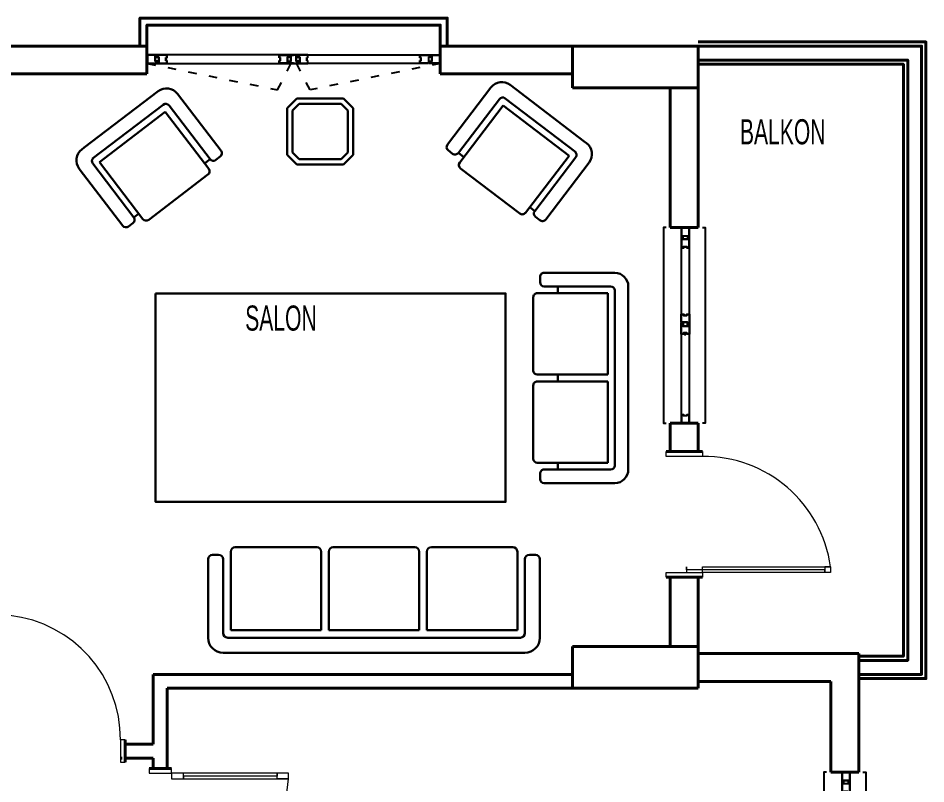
# Model space of a CAD drawing. Header units: millimetres. Extents: x 47 to 2260, y 29 to 1824.
# Drawn here: x 1610 to 2260, y 1275 to 1824 of the extents above; entities that cross this region are included whole.
import ezdxf

# ---------------------------------------------------------------- set-up
doc = ezdxf.new("R2010")
doc.units = ezdxf.units.MM
doc.linetypes.add('ACAD_ISO03W100', pattern=[30, 12, -18])
for name, color, linetype, lineweight in [('duvar_40', 45, 'Continuous', 40), ('PENC_25', 74, 'Continuous', 25), ('TEF', 145, 'Continuous', 30), ('yazı', 253, 'Continuous', 20)]:
    doc.layers.add(name, color=color, linetype=linetype, lineweight=lineweight)
doc.styles.add('ARIAL', font='Arial')

# ---------------------------------------------------------------- blocks, each defined once
blk = doc.blocks.new('1')
at = {"layer": 'duvar_40', "linetype": 'ByBlock'}
for p, q in [((1596.687995, 1290.644264), (1596.687995, 1306.644264)), ((1686.687995, 1290.644264), (1686.687995, 1306.644264)), ((1596.687991, 1303.644091), (1596.687991, 1293.644091)), ((1686.687991, 1293.688675), (1686.687991, 1303.688675)), ((1683.215417, 1293.644226), (1684.435092, 1293.644226)), ((1686.699513, 1293.689431), (1686.687995, 1293.689431)), ((1686.687995, 1293.689431), (1686.699513, 1293.689431))]:
    blk.add_line(p, q, dxfattribs=at)
at = {"layer": 'PENC_25', "lineweight": 20}
for p, q in [((1604.160574, 1395.770643), (1600.160574, 1395.770643)), ((1600.160574, 1306.644264), (1596.687995, 1306.644264)), ((1596.687995, 1306.644264), (1596.687995, 1290.644213)), ((1600.160574, 1290.644264), (1600.160574, 1306.644264)), ((1686.687995, 1306.644264), (1683.215417, 1306.644264)), ((1683.215417, 1306.644264), (1683.215417, 1290.644264)), ((1686.687995, 1290.644213), (1686.687995, 1306.644264)), ((1596.687995, 1290.644264), (1600.160574, 1290.644264)), ((1683.215417, 1290.644264), (1686.687995, 1290.644264))]:
    blk.add_line(p, q, dxfattribs=at)
at = {"layer": 'PENC_25', "lineweight": 20, "flags": 128}
blk.add_lwpolyline([(1600.160574, 1395.770643), (1600.160574, 1306.644264), (1604.160574, 1306.644264), (1604.160574, 1395.770643), (1604.160574, 1387.698207), (1600.160574, 1387.698207), (1602.160574, 1387.698207), (1602.160574, 1315.206167), (1604.160574, 1315.206167), (1600.160574, 1315.206167)], dxfattribs=at)
at = {"layer": 'PENC_25', "lineweight": 20}
blk.add_arc((1594.276482, 1307.379582), 88.941975, 359.526308, 83.61956, dxfattribs=at)
blk = doc.blocks.new('2')
at = {"layer": 'duvar_40', "linetype": 'ByBlock'}
for p, q in [((1703.729924, 1286.283678), (1719.729924, 1286.283678)), ((1716.729752, 1286.283682), (1706.729752, 1286.283682)), ((1703.729924, 1196.283678), (1719.729924, 1196.283678)), ((1706.774336, 1196.283682), (1716.774336, 1196.283682)), ((1706.775092, 1196.27216), (1706.775092, 1196.283678)), ((1706.775092, 1196.283678), (1706.775092, 1196.27216))]:
    blk.add_line(p, q, dxfattribs=at)
at = {"layer": 'PENC_25', "lineweight": 20}
for p, q in [((1719.729924, 1286.283678), (1703.729873, 1286.283678)), ((1703.729924, 1286.283678), (1703.729924, 1282.811099)), ((1703.729924, 1282.811099), (1719.729924, 1282.811099)), ((1719.729924, 1282.811099), (1719.729924, 1286.283678)), ((1803.45333, 1278.811099), (1803.45333, 1282.811099)), ((1703.729873, 1196.283678), (1719.729924, 1196.283678)), ((1719.729924, 1199.756256), (1703.729924, 1199.756256)), ((1703.729924, 1199.756256), (1703.729924, 1196.283678)), ((1719.729924, 1196.283678), (1719.729924, 1199.756256))]:
    blk.add_line(p, q, dxfattribs=at)
at = {"layer": 'PENC_25', "lineweight": 20, "flags": 128}
blk.add_lwpolyline([(1803.45333, 1282.811099), (1719.729924, 1282.811099), (1719.729924, 1278.811099), (1803.45333, 1278.811099), (1795.380894, 1278.811099), (1795.380894, 1282.811099), (1795.380894, 1280.811099), (1728.291827, 1280.811099), (1728.291827, 1278.811099), (1728.291827, 1282.811099)], dxfattribs=at)
at = {"layer": 'PENC_25', "lineweight": 20}
blk.add_arc((1719.747315, 1283.599095), 83.84284, 269.988116, 356.726241, dxfattribs=at)
blk = doc.blocks.new('3')
at = {"layer": 'duvar_40', "linetype": 'ByBlock', "flags": 128}
for points in [[(2076.826424, 1673.644226), (2096.826424, 1673.644226)], [(2076.826424, 1533.644226), (2096.826424, 1533.644226)]]:
    blk.add_lwpolyline(points, dxfattribs=at)
at = {"layer": 'PENC_25'}
for p, q in [((2084.61794, 1659.105227), (2084.61794, 1539.619449)), ((2090.617943, 1539.619449), (2090.617943, 1659.105227))]:
    blk.add_line(p, q, dxfattribs=at)
at = {"layer": 'PENC_25', "flags": 128}
for points in [[(2073.826424, 1673.644226), (2071.909458, 1673.644226), (2071.909458, 1533.644226), (2073.826424, 1533.644226)], [(2099.826424, 1673.644226), (2101.826424, 1673.644226), (2101.826424, 1533.644226), (2099.826424, 1533.644226)]]:
    blk.add_lwpolyline(points, dxfattribs=at)
for points in [[(2090.617943, 1673.644226), (2084.61794, 1673.644226)], [(2084.61794, 1673.644226), (2084.61794, 1665.619443), (2086.117941, 1665.619443), (2086.117941, 1667.619444), (2090.617943, 1667.619444), (2090.617943, 1673.644226), (2087.617941, 1673.644226)], [(2084.81794, 1673.219446), (2084.81794, 1665.819443), (2085.917941, 1665.819443), (2085.917941, 1667.819444), (2090.417943, 1667.819444), (2090.417943, 1673.219446), (2088.817941, 1673.219446), (2086.417941, 1673.219446)], [(2090.617943, 1659.105227), (2090.617943, 1667.319444), (2089.117941, 1667.319444), (2089.117941, 1665.319443), (2084.61794, 1665.319443), (2084.61794, 1659.105227), (2086.617941, 1659.105227), (2086.617941, 1659.805227), (2088.617941, 1659.805227), (2088.617941, 1659.105227)], [(2090.417943, 1659.305227), (2090.417943, 1667.119444), (2089.317941, 1667.119444), (2089.317941, 1665.119443), (2084.81794, 1665.119443), (2084.81794, 1659.305227), (2086.417941, 1659.305227), (2086.417941, 1660.005227), (2088.817941, 1660.005227), (2088.817941, 1659.305227)], [(2090.617943, 1611.581584), (2090.617943, 1603.581581), (2089.117941, 1603.581581), (2089.117941, 1605.581582), (2084.61794, 1605.581582), (2084.61794, 1611.581584), (2086.617941, 1611.581584), (2086.617941, 1610.881584), (2088.617941, 1610.881584), (2088.617941, 1611.581584)], [(2084.61794, 1597.281578), (2084.61794, 1605.281582), (2086.117941, 1605.281582), (2086.117941, 1603.281581), (2090.617943, 1603.281581), (2090.617943, 1597.281578), (2088.617941, 1597.281578), (2088.617941, 1597.981578), (2086.617941, 1597.981578), (2086.617941, 1597.281578)], [(2090.417943, 1611.381584), (2090.417943, 1603.781581), (2089.317941, 1603.781581), (2089.317941, 1605.781582), (2084.81794, 1605.781582), (2084.81794, 1611.381584), (2086.417941, 1611.381584), (2086.417941, 1610.681584), (2088.817941, 1610.681584), (2088.817941, 1611.381584)], [(2084.81794, 1597.481578), (2084.81794, 1605.081582), (2085.917941, 1605.081582), (2085.917941, 1603.081581), (2090.417943, 1603.081581), (2090.417943, 1597.481578), (2088.817941, 1597.481578), (2088.817941, 1598.181578), (2086.417941, 1598.181578), (2086.417941, 1597.481578)], [(2088.117941, 1597.081578), (2088.117941, 1597.981578), (2087.117941, 1597.981578), (2087.117941, 1597.081578)], [(2084.61794, 1539.619449), (2084.61794, 1533.644226), (2090.617943, 1533.644226), (2090.617943, 1539.619449), (2088.617941, 1539.619449), (2088.617941, 1538.919449), (2086.617941, 1538.919449), (2086.617941, 1539.619449)], [(2090.617943, 1533.644226), (2084.61794, 1533.644226), (2084.61794, 1533.644226)], [(2084.81794, 1539.419449), (2084.81794, 1533.819446), (2090.417943, 1533.819446), (2090.417943, 1539.419449), (2088.817941, 1539.419449), (2088.817941, 1538.719449), (2086.417941, 1538.719449), (2086.417941, 1539.419449)]]:
    blk.add_lwpolyline(points, close=True, dxfattribs=at)
blk = doc.blocks.new('4')
at = {"layer": 'duvar_40', "linetype": 'ByBlock'}
for p, q in [((2073.870915, 1513.147726), (2099.871008, 1513.147726)), ((2076.870836, 1513.147722), (2096.870836, 1513.147722)), ((2076.871592, 1513.159244), (2076.871592, 1513.147726)), ((2076.871592, 1513.147726), (2076.871592, 1513.159244)), ((2073.826331, 1423.147726), (2099.826424, 1423.147726)), ((2096.826252, 1423.147722), (2076.826252, 1423.147722))]:
    blk.add_line(p, q, dxfattribs=at)
at = {"layer": 'duvar_40', "linetype": 'ByBlock', "flags": 128}
blk.add_lwpolyline([(2076.826331, 1513.147726), (2096.826331, 1513.147726)], dxfattribs=at)
at = {"layer": 'PENC_25', "lineweight": 20}
for p, q in [((2073.870864, 1513.147726), (2099.871008, 1513.147726)), ((2073.870915, 1509.675148), (2073.870915, 1513.147726)), ((2099.871008, 1509.675148), (2073.870915, 1509.675148)), ((2099.871008, 1513.147726), (2099.871008, 1509.675148)), ((2191.592742, 1430.620305), (2191.592742, 1426.620305)), ((2099.826424, 1423.147726), (2073.82628, 1423.147726)), ((2073.826331, 1426.620305), (2099.826424, 1426.620305)), ((2073.826331, 1423.147726), (2073.826331, 1426.620305)), ((2099.826424, 1426.620305), (2099.826424, 1423.147726))]:
    blk.add_line(p, q, dxfattribs=at)
at = {"layer": 'PENC_25', "flags": 128}
blk.add_lwpolyline([(2090.61785, 1513.147726), (2084.617846, 1513.147726)], close=True, dxfattribs=at)
at = {"layer": 'PENC_25', "lineweight": 20, "flags": 128}
blk.add_lwpolyline([(2191.592742, 1426.620305), (2099.826424, 1426.620305), (2099.826424, 1430.620305), (2191.592742, 1430.620305), (2187.411641, 1430.620305), (2187.411641, 1426.620305), (2187.411641, 1428.620305), (2088.388327, 1428.620305), (2088.388327, 1430.620305), (2088.388327, 1426.620305)], dxfattribs=at)
at = {"layer": 'PENC_25', "lineweight": 20}
blk.add_arc((2100.938072, 1418.17665), 91.50472, 7.815825, 90.668158, dxfattribs=at)
blk = doc.blocks.new('26')
at = {"layer": 'duvar_40', "linetype": 'ByBlock'}
for p, q in [((1702.226424, 1783.644226), (1702.226424, 1803.644226)), ((1912.226424, 1783.644226), (1912.226424, 1803.644226))]:
    blk.add_line(p, q, dxfattribs=at)
at = {"layer": 'duvar_40', "linetype": 'ByBlock', "flags": 128}
for points in [[(1697.226424, 1803.644226), (1697.226424, 1823.644226), (1917.226424, 1823.644226), (1917.226424, 1803.644226)], [(1702.226424, 1803.644226), (1702.226424, 1818.644226), (1912.226424, 1818.644226), (1912.226424, 1803.644226)]]:
    blk.add_lwpolyline(points, dxfattribs=at)
at = {"layer": 'PENC_25'}
for p, q in [((1702.226413, 1797.273445), (1702.226413, 1797.273445)), ((1702.226413, 1797.273445), (1702.226413, 1791.273442)), ((1702.226413, 1791.273442), (1702.226413, 1797.273445)), ((1708.251195, 1797.273445), (1702.226413, 1797.273445)), ((1702.226413, 1797.273445), (1702.226413, 1794.273443)), ((1702.226413, 1794.273443), (1702.226413, 1794.273443)), ((1702.226413, 1794.273443), (1702.226413, 1794.273443)), ((1702.226413, 1794.273443), (1702.226413, 1794.273443)), ((1702.226413, 1794.273443), (1702.226413, 1791.273442)), ((1708.051195, 1797.073445), (1702.651193, 1797.073445)), ((1702.651193, 1797.073445), (1702.651193, 1795.473443)), ((1702.651193, 1795.473443), (1702.651193, 1795.473443)), ((1702.651193, 1795.473443), (1702.651193, 1793.073443)), ((1708.051195, 1792.573443), (1708.051195, 1797.073445)), ((1708.251195, 1792.773443), (1708.251195, 1797.273445)), ((1716.765412, 1797.273445), (1708.551195, 1797.273445)), ((1708.551195, 1797.273445), (1708.551195, 1795.773443)), ((1708.551195, 1795.773443), (1710.551196, 1795.773443)), ((1716.565412, 1797.073445), (1708.751195, 1797.073445)), ((1708.751195, 1797.073445), (1708.751195, 1795.973443)), ((1708.751195, 1795.973443), (1710.751196, 1795.973443)), ((1710.551196, 1795.773443), (1710.551196, 1791.273442)), ((1710.751196, 1795.973443), (1710.751196, 1791.473442)), ((1715.865412, 1793.073443), (1715.865412, 1795.473443)), ((1715.865412, 1795.473443), (1716.565412, 1795.473443)), ((1716.065412, 1793.273443), (1716.065412, 1795.273443)), ((1716.065412, 1795.273443), (1716.765412, 1795.273443)), ((1716.565412, 1795.473443), (1716.565412, 1797.073445)), ((1716.765412, 1795.273443), (1716.765412, 1797.273445)), ((1807.226413, 1797.273445), (1716.765412, 1797.273445)), ((1796.926409, 1797.273445), (1804.926412, 1797.273445)), ((1796.926409, 1795.273443), (1796.926409, 1797.273445)), ((1797.626409, 1795.273443), (1796.926409, 1795.273443)), ((1797.126409, 1797.073445), (1804.726412, 1797.073445)), ((1797.126409, 1795.473443), (1797.126409, 1797.073445)), ((1797.826409, 1795.473443), (1797.126409, 1795.473443)), ((1797.626409, 1793.273443), (1797.626409, 1795.273443)), ((1797.826409, 1793.073443), (1797.826409, 1795.473443)), ((1804.726412, 1795.973443), (1802.726411, 1795.973443)), ((1802.726411, 1795.973443), (1802.726411, 1791.473442)), ((1804.926412, 1795.773443), (1802.926411, 1795.773443)), ((1802.926411, 1795.773443), (1802.926411, 1791.273442)), ((1804.726412, 1797.073445), (1804.726412, 1795.973443)), ((1804.926412, 1797.273445), (1804.926412, 1795.773443)), ((1805.226412, 1792.773443), (1805.226412, 1797.273445)), ((1805.226412, 1797.273445), (1807.226413, 1797.273445)), ((1805.426412, 1792.573443), (1805.426412, 1797.073445)), ((1805.426412, 1797.073445), (1807.226413, 1797.073445)), ((1809.226413, 1797.273445), (1807.226413, 1797.273445)), ((1807.226413, 1797.273445), (1897.687414, 1797.273445)), ((1809.026413, 1797.073445), (1807.226413, 1797.073445)), ((1809.026413, 1792.573443), (1809.026413, 1797.073445)), ((1809.226413, 1792.773443), (1809.226413, 1797.273445)), ((1817.526417, 1797.273445), (1809.526413, 1797.273445)), ((1809.526413, 1797.273445), (1809.526413, 1795.773443)), ((1809.526413, 1795.773443), (1811.526415, 1795.773443)), ((1817.326417, 1797.073445), (1809.726413, 1797.073445)), ((1809.726413, 1797.073445), (1809.726413, 1795.973443)), ((1809.726413, 1795.973443), (1811.726415, 1795.973443)), ((1811.526415, 1795.773443), (1811.526415, 1791.273442)), ((1811.726415, 1795.973443), (1811.726415, 1791.473442)), ((1816.626417, 1793.073443), (1816.626417, 1795.473443)), ((1816.626417, 1795.473443), (1817.326417, 1795.473443)), ((1816.826417, 1793.273443), (1816.826417, 1795.273443)), ((1816.826417, 1795.273443), (1817.526417, 1795.273443)), ((1817.326417, 1795.473443), (1817.326417, 1797.073445)), ((1817.526417, 1795.273443), (1817.526417, 1797.273445)), ((1897.687414, 1797.273445), (1905.901631, 1797.273445)), ((1897.687414, 1795.273443), (1897.687414, 1797.273445)), ((1898.387414, 1795.273443), (1897.687414, 1795.273443)), ((1897.887414, 1797.073445), (1905.701631, 1797.073445)), ((1897.887414, 1795.473443), (1897.887414, 1797.073445)), ((1898.587414, 1795.473443), (1897.887414, 1795.473443)), ((1898.387414, 1793.273443), (1898.387414, 1795.273443)), ((1898.587414, 1793.073443), (1898.587414, 1795.473443)), ((1905.701631, 1795.973443), (1903.70163, 1795.973443)), ((1903.70163, 1795.973443), (1903.70163, 1791.473442)), ((1905.901631, 1795.773443), (1903.90163, 1795.773443)), ((1903.90163, 1795.773443), (1903.90163, 1791.273442)), ((1905.701631, 1797.073445), (1905.701631, 1795.973443)), ((1905.901631, 1797.273445), (1905.901631, 1795.773443)), ((1906.201631, 1792.773443), (1906.201631, 1797.273445)), ((1906.201631, 1797.273445), (1912.226413, 1797.273445)), ((1906.401631, 1792.573443), (1906.401631, 1797.073445)), ((1906.401631, 1797.073445), (1911.801633, 1797.073445)), ((1911.801633, 1797.073445), (1911.801633, 1795.473443)), ((1911.801633, 1795.473443), (1911.801633, 1795.473443)), ((1911.801633, 1795.473443), (1911.801633, 1793.073443)), ((1912.226413, 1797.273445), (1912.226413, 1797.273445)), ((1912.226413, 1797.273445), (1912.226413, 1791.273442)), ((1912.226413, 1791.273442), (1912.226413, 1797.273445)), ((1912.226413, 1797.273445), (1912.226413, 1794.273443)), ((1912.226413, 1794.273443), (1912.226413, 1794.273443)), ((1912.226413, 1794.273443), (1912.226413, 1794.273443)), ((1912.226413, 1794.273443), (1912.226413, 1794.273443)), ((1912.226413, 1794.273443), (1912.226413, 1791.273442)), ((1702.226413, 1791.273442), (1702.226413, 1791.273442)), ((1702.226413, 1791.273442), (1710.251196, 1791.273442)), ((1702.651193, 1793.073443), (1702.651193, 1793.073443)), ((1702.651193, 1793.073443), (1702.651193, 1791.473442)), ((1702.651193, 1791.473442), (1710.051196, 1791.473442)), ((1710.051196, 1792.573443), (1708.051195, 1792.573443)), ((1710.251196, 1792.773443), (1708.251195, 1792.773443)), ((1710.051196, 1791.473442), (1710.051196, 1792.573443)), ((1710.251196, 1791.273442), (1710.251196, 1792.773443)), ((1710.551196, 1791.273442), (1716.765412, 1791.273442)), ((1710.751196, 1791.473442), (1716.565412, 1791.473442)), ((1716.565412, 1793.073443), (1715.865412, 1793.073443)), ((1716.765412, 1793.273443), (1716.065412, 1793.273443)), ((1716.565412, 1791.473442), (1716.565412, 1793.073443)), ((1716.765412, 1791.273442), (1716.765412, 1793.273443)), ((1716.765412, 1791.273442), (1807.226413, 1791.273442)), ((1796.926409, 1791.273442), (1796.926409, 1793.273443)), ((1796.926409, 1793.273443), (1797.626409, 1793.273443)), ((1802.926411, 1791.273442), (1796.926409, 1791.273442)), ((1797.126409, 1791.473442), (1797.126409, 1793.073443)), ((1797.126409, 1793.073443), (1797.826409, 1793.073443)), ((1802.726411, 1791.473442), (1797.126409, 1791.473442)), ((1803.226411, 1791.273442), (1803.226411, 1792.773443)), ((1803.226411, 1792.773443), (1805.226412, 1792.773443)), ((1807.226413, 1791.273442), (1803.226411, 1791.273442)), ((1803.426411, 1791.473442), (1803.426411, 1792.573443)), ((1803.426411, 1792.573443), (1805.426412, 1792.573443)), ((1807.226413, 1791.473442), (1803.426411, 1791.473442)), ((1807.226413, 1791.473442), (1811.026415, 1791.473442)), ((1807.226413, 1791.273442), (1811.226415, 1791.273442)), ((1897.687414, 1791.273442), (1807.226413, 1791.273442)), ((1811.026415, 1792.573443), (1809.026413, 1792.573443)), ((1811.226415, 1792.773443), (1809.226413, 1792.773443)), ((1811.026415, 1791.473442), (1811.026415, 1792.573443)), ((1811.226415, 1791.273442), (1811.226415, 1792.773443)), ((1811.526415, 1791.273442), (1817.526417, 1791.273442)), ((1811.726415, 1791.473442), (1817.326417, 1791.473442)), ((1817.326417, 1793.073443), (1816.626417, 1793.073443)), ((1817.526417, 1793.273443), (1816.826417, 1793.273443)), ((1817.326417, 1791.473442), (1817.326417, 1793.073443)), ((1817.526417, 1791.273442), (1817.526417, 1793.273443)), ((1897.687414, 1791.273442), (1897.687414, 1793.273443)), ((1897.687414, 1793.273443), (1898.387414, 1793.273443)), ((1903.90163, 1791.273442), (1897.687414, 1791.273442)), ((1897.887414, 1791.473442), (1897.887414, 1793.073443)), ((1897.887414, 1793.073443), (1898.587414, 1793.073443)), ((1903.70163, 1791.473442), (1897.887414, 1791.473442)), ((1904.20163, 1791.273442), (1904.20163, 1792.773443)), ((1904.20163, 1792.773443), (1906.201631, 1792.773443)), ((1912.226413, 1791.273442), (1904.20163, 1791.273442)), ((1904.40163, 1791.473442), (1904.40163, 1792.573443)), ((1904.40163, 1792.573443), (1906.401631, 1792.573443)), ((1911.801633, 1791.473442), (1904.40163, 1791.473442)), ((1911.801633, 1793.073443), (1911.801633, 1793.073443)), ((1911.801633, 1793.073443), (1911.801633, 1791.473442)), ((1912.226413, 1791.273442), (1912.226413, 1791.273442))]:
    blk.add_line(p, q, dxfattribs=at)
at = {"layer": 'PENC_25', "linetype": 'ACAD_ISO03W100', "ltscale": 0.5}
for p, q in [((1702.396071, 1791.273453), (1795.808289, 1772.230555)), ((1795.808289, 1772.230555), (1805.39607, 1791.273453)), ((1818.983853, 1772.230555), (1809.396072, 1791.273453)), ((1912.396071, 1791.273453), (1818.983853, 1772.230555))]:
    blk.add_line(p, q, dxfattribs=at)
blk = doc.blocks.new('47')
at = {"layer": 'duvar_40', "linetype": 'ByBlock', "flags": 128}
for points in [[(2191.826424, 1283.644226), (2211.826424, 1283.644226)], [(2191.826424, 1143.644226), (2211.826424, 1143.644226)]]:
    blk.add_lwpolyline(points, dxfattribs=at)
at = {"layer": 'PENC_25'}
for p, q in [((2199.61794, 1269.105227), (2199.61794, 1149.619449)), ((2205.617943, 1149.619449), (2205.617943, 1269.105227))]:
    blk.add_line(p, q, dxfattribs=at)
at = {"layer": 'PENC_25', "flags": 128}
for points in [[(2188.826424, 1283.644226), (2186.909458, 1283.644226), (2186.909458, 1143.644226), (2188.826424, 1143.644226)], [(2214.826424, 1283.644226), (2216.826424, 1283.644226), (2216.826424, 1143.644226), (2214.826424, 1143.644226)]]:
    blk.add_lwpolyline(points, dxfattribs=at)
for points in [[(2205.617943, 1283.644226), (2199.61794, 1283.644226)], [(2199.61794, 1283.644226), (2199.61794, 1275.619443), (2201.117941, 1275.619443), (2201.117941, 1277.619444), (2205.617943, 1277.619444), (2205.617943, 1283.644226), (2202.617941, 1283.644226)], [(2199.81794, 1283.219446), (2199.81794, 1275.819443), (2200.917941, 1275.819443), (2200.917941, 1277.819444), (2205.417943, 1277.819444), (2205.417943, 1283.219446), (2203.817941, 1283.219446), (2201.417941, 1283.219446)], [(2205.617943, 1269.105227), (2205.617943, 1277.319444), (2204.117941, 1277.319444), (2204.117941, 1275.319443), (2199.61794, 1275.319443), (2199.61794, 1269.105227), (2201.617941, 1269.105227), (2201.617941, 1269.805227), (2203.617941, 1269.805227), (2203.617941, 1269.105227)], [(2205.417943, 1269.305227), (2205.417943, 1277.119444), (2204.317941, 1277.119444), (2204.317941, 1275.119443), (2199.81794, 1275.119443), (2199.81794, 1269.305227), (2201.417941, 1269.305227), (2201.417941, 1270.005227), (2203.817941, 1270.005227), (2203.817941, 1269.305227)], [(2205.617943, 1221.581584), (2205.617943, 1213.581581), (2204.117941, 1213.581581), (2204.117941, 1215.581582), (2199.61794, 1215.581582), (2199.61794, 1221.581584), (2201.617941, 1221.581584), (2201.617941, 1220.881584), (2203.617941, 1220.881584), (2203.617941, 1221.581584)], [(2199.61794, 1207.281578), (2199.61794, 1215.281582), (2201.117941, 1215.281582), (2201.117941, 1213.281581), (2205.617943, 1213.281581), (2205.617943, 1207.281578), (2203.617941, 1207.281578), (2203.617941, 1207.981578), (2201.617941, 1207.981578), (2201.617941, 1207.281578)], [(2205.417943, 1221.381584), (2205.417943, 1213.781581), (2204.317941, 1213.781581), (2204.317941, 1215.781582), (2199.81794, 1215.781582), (2199.81794, 1221.381584), (2201.417941, 1221.381584), (2201.417941, 1220.681584), (2203.817941, 1220.681584), (2203.817941, 1221.381584)], [(2199.81794, 1207.481578), (2199.81794, 1215.081582), (2200.917941, 1215.081582), (2200.917941, 1213.081581), (2205.417943, 1213.081581), (2205.417943, 1207.481578), (2203.817941, 1207.481578), (2203.817941, 1208.181578), (2201.417941, 1208.181578), (2201.417941, 1207.481578)], [(2203.117941, 1207.081578), (2203.117941, 1207.981578), (2202.117941, 1207.981578), (2202.117941, 1207.081578)], [(2199.61794, 1149.619449), (2199.61794, 1143.644226), (2205.617943, 1143.644226), (2205.617943, 1149.619449), (2203.617941, 1149.619449), (2203.617941, 1148.919449), (2201.617941, 1148.919449), (2201.617941, 1149.619449)], [(2205.617943, 1143.644226), (2199.61794, 1143.644226), (2199.61794, 1143.644226)], [(2199.81794, 1149.419449), (2199.81794, 1143.819446), (2205.417943, 1143.819446), (2205.417943, 1149.419449), (2203.817941, 1149.419449), (2203.817941, 1148.719449), (2201.417941, 1148.719449), (2201.417941, 1149.419449)]]:
    blk.add_lwpolyline(points, close=True, dxfattribs=at)
blk = doc.blocks.new('kjnklnlkfşfg')
at = {"layer": 'TEF'}
for p, q in [((55398.198142, 10960.914228), (55338.198142, 10960.914228)), ((55318.198142, 10894.247562), (55318.198142, 10952.02534)), ((55325.97592, 10955.358673), (55321.531476, 10955.358673)), ((55329.309254, 10897.580895), (55329.309254, 10952.02534)), ((55329.309254, 10952.02534), (55334.864809, 10952.02534)), ((55334.864809, 10899.803117), (55334.864809, 10957.580895)), ((55401.531476, 10899.803117), (55401.531476, 10957.580895)), ((55401.531476, 10952.02534), (55406.608263, 10952.02534)), ((55406.608263, 10897.580895), (55406.608263, 10952.02534)), ((55409.941597, 10955.358673), (55414.386041, 10955.358673)), ((55417.719374, 10894.247562), (55417.719374, 10952.02534)), ((55401.531476, 10899.803117), (55334.864809, 10899.803117)), ((55404.309254, 10894.247562), (55332.642587, 10894.247562)), ((55404.309254, 10883.136451), (55329.309254, 10883.136451)), ((55404.309254, 10883.136451), (55406.608434, 10883.136451))]:
    blk.add_line(p, q, dxfattribs=at)
for centre, radius, start, end in [((55338.198142, 10957.580895), 3.333333, 90, 180), ((55398.198142, 10957.580895), 3.333333, 0, 90), ((55321.531476, 10952.02534), 3.333333, 90, 180), ((55325.97592, 10952.02534), 3.333333, 0, 90), ((55409.941597, 10952.02534), 3.333333, 90, 180), ((55414.386041, 10952.02534), 3.333333, 0, 90), ((55329.309254, 10894.247562), 11.111111, 180, 270), ((55332.642587, 10897.580895), 3.333333, 180, 270), ((55403.27493, 10897.580895), 3.333333, 270, 0), ((55406.608263, 10894.247562), 11.111111, 270, 0)]:
    blk.add_arc(centre, radius, start, end, dxfattribs=at)
blk = doc.blocks.new('kjlfdndşlknfndfkldfdf')
at = {"layer": 'TEF'}
for p, q in [((55328.507839, 11493.256828), (55246.495339, 11493.256828)), ((55328.507839, 11493.256828), (55410.520339, 11493.256828)), ((55234.345339, 11481.106828), (55234.345339, 11417.926828)), ((55246.495339, 11477.461828), (55246.495339, 11417.926828)), ((55328.507839, 11481.106828), (55250.140339, 11481.106828)), ((55328.507839, 11481.106828), (55406.875339, 11481.106828)), ((55410.520339, 11477.461828), (55410.520339, 11417.926828)), ((55422.670339, 11481.106828), (55422.670339, 11417.926828)), ((55325.470339, 11475.031828), (55252.570339, 11475.031828)), ((55252.570339, 11475.031828), (55252.570339, 11411.851828)), ((55325.470339, 11475.031828), (55325.470339, 11411.851828)), ((55331.545339, 11475.031828), (55331.545339, 11411.851828)), ((55331.545339, 11475.031828), (55404.445339, 11475.031828)), ((55404.445339, 11475.031828), (55404.445339, 11411.851828)), ((55246.495339, 11430.345269), (55252.570339, 11430.345269)), ((55325.470339, 11430.345269), (55331.545339, 11430.345269)), ((55404.445339, 11430.345269), (55410.520339, 11430.345269)), ((55242.850339, 11414.281828), (55237.990339, 11414.281828)), ((55414.165339, 11414.281828), (55419.025339, 11414.281828)), ((55321.825339, 11408.206828), (55256.215339, 11408.206828)), ((55335.190339, 11408.206828), (55400.800339, 11408.206828))]:
    blk.add_line(p, q, dxfattribs=at)
for centre, radius, start, end in [((55246.495339, 11481.106828), 12.15, 90, 180), ((55410.520339, 11481.106828), 12.15, 0, 90), ((55250.140339, 11477.461828), 3.645, 90, 180), ((55406.875339, 11477.461828), 3.645, 0, 90), ((55237.990339, 11417.926828), 3.645, 180, 270), ((55242.850339, 11417.926828), 3.645, 270, 0), ((55414.165339, 11417.926828), 3.645, 180, 270), ((55419.025339, 11417.926828), 3.645, 270, 0), ((55256.215339, 11411.851828), 3.645, 180, 270), ((55321.825339, 11411.851828), 3.645, 270, 0), ((55335.190339, 11411.851828), 3.645, 180, 270), ((55400.800339, 11411.851828), 3.645, 270, 0)]:
    blk.add_arc(centre, radius, start, end, dxfattribs=at)
blk = doc.blocks.new('rttrtr')
at = {"layer": 'TEF'}
for p, q in [((-389.510033, 6064.436817), (-462.410033, 6064.436817)), ((-389.510033, 6064.436817), (-316.610033, 6064.436817)), ((-469.700033, 6057.146817), (-469.700033, 6019.238817)), ((-462.410033, 6054.959817), (-462.410033, 6019.238817)), ((-389.510033, 6057.146817), (-460.223033, 6057.146817)), ((-458.765033, 6053.501817), (-458.765033, 6015.593817)), ((-415.025033, 6053.501817), (-458.765033, 6053.501817)), ((-415.025033, 6053.501817), (-415.025033, 6015.593817)), ((-411.380033, 6053.501817), (-411.380033, 6015.593817)), ((-389.510033, 6053.501817), (-411.380033, 6053.501817)), ((-389.510033, 6057.146817), (-318.797033, 6057.146817)), ((-389.510033, 6053.501817), (-367.640033, 6053.501817)), ((-367.640033, 6053.501817), (-367.640033, 6015.593817)), ((-363.995033, 6053.501817), (-320.255033, 6053.501817)), ((-363.995033, 6053.501817), (-363.995033, 6015.593817)), ((-320.255033, 6053.501817), (-320.255033, 6015.593817)), ((-316.610033, 6054.959817), (-316.610033, 6019.238817)), ((-309.320033, 6057.146817), (-309.320033, 6019.238817)), ((-464.597033, 6017.051817), (-467.513033, 6017.051817)), ((-417.212033, 6013.406817), (-456.578033, 6013.406817)), ((-389.510033, 6013.406817), (-409.193033, 6013.406817)), ((-389.510033, 6013.406817), (-369.827033, 6013.406817)), ((-361.808033, 6013.406817), (-322.442033, 6013.406817)), ((-314.423033, 6017.051817), (-311.507033, 6017.051817))]:
    blk.add_line(p, q, dxfattribs=at)
for centre, radius, start, end in [((-462.410033, 6057.146817), 7.29, 90, 180), ((-316.610033, 6057.146817), 7.29, 0, 90), ((-460.223033, 6054.959817), 2.187, 90, 180), ((-318.797033, 6054.959817), 2.187, 0, 90), ((-467.513033, 6019.238817), 2.187, 180, 270), ((-464.597033, 6019.238817), 2.187, 270, 0), ((-314.423033, 6019.238817), 2.187, 180, 270), ((-311.507033, 6019.238817), 2.187, 270, 0), ((-456.578033, 6015.593817), 2.187, 180, 270), ((-417.212033, 6015.593817), 2.187, 270, 0), ((-409.193033, 6015.593817), 2.187, 180, 270), ((-369.827033, 6015.593817), 2.187, 270, 0), ((-361.808033, 6015.593817), 2.187, 180, 270), ((-322.442033, 6015.593817), 2.187, 270, 0)]:
    blk.add_arc(centre, radius, start, end, dxfattribs=at)

msp = doc.modelspace()

# ---------------------------------------------------------------- linework, layer by layer
at = {"layer": 'duvar_40', "linetype": 'ByBlock'}
for p, q in [((1556.729924, 1803.644226), (1702.226424, 1803.644226)), ((1912.226424, 1803.644226), (2096.826424, 1803.644226)), ((2096.826424, 1803.644226), (2006.826424, 1803.644226)), ((2006.826424, 1803.644226), (2006.826424, 1773.644226)), ((2096.826424, 1803.644226), (2096.826424, 1673.644226)), ((2096.826424, 1773.644226), (2096.826424, 1803.644226)), ((1586.729924, 1783.644226), (1702.226424, 1783.644226)), ((1912.226424, 1783.644226), (2006.826424, 1783.644226)), ((2006.826424, 1773.644226), (2096.826424, 1773.644226)), ((2076.826424, 1773.644226), (2076.826424, 1673.644226)), ((2076.826424, 1533.644226), (2076.826424, 1513.147726)), ((2096.826424, 1533.644226), (2096.826424, 1513.147726)), ((2076.826424, 1423.147722), (2076.826424, 1373.644226)), ((2096.826424, 1423.147726), (2096.826424, 1373.644226)), ((2096.826424, 1373.644226), (2006.826424, 1373.644226)), ((2006.826424, 1373.644226), (2006.826424, 1343.644226)), ((2096.826424, 1343.644226), (2096.826424, 1373.644226)), ((2211.826424, 1368.644226), (2096.826424, 1368.644226)), ((2211.826424, 1313.644226), (2211.826424, 1368.644226)), ((1706.729924, 1353.644226), (2006.826424, 1353.644226)), ((1706.729924, 1353.644226), (1706.729924, 1303.644226)), ((2191.826424, 1348.644226), (2096.826424, 1348.644226)), ((2191.826424, 1348.644226), (2191.826424, 1313.644226)), ((2191.826424, 1313.644226), (2191.826424, 1348.644226)), ((1716.729924, 1343.644226), (1716.729924, 1286.283678)), ((1716.729924, 1343.644226), (2096.826424, 1343.644226)), ((2006.826424, 1343.644226), (2096.826424, 1343.644226)), ((2191.826424, 1313.644226), (2191.826424, 1283.644226)), ((2211.826424, 1313.644226), (2211.826424, 1283.644226)), ((1686.687995, 1303.644226), (1706.729924, 1303.644226)), ((1686.687995, 1303.644226), (1702.247289, 1303.644226)), ((1686.687995, 1293.644226), (1706.729924, 1293.644226)), ((1706.729924, 1293.644226), (1706.729924, 1286.283678))]:
    msp.add_line(p, q, dxfattribs=at)
at = {"layer": 'duvar_40', "linetype": 'ByBlock', "flags": 128}
for points in [[(2211.826424, 1350.644226), (2259.826424, 1350.644226), (2259.826424, 1806.644226), (2096.826424, 1806.644226)], [(2211.826424, 1353.644226), (2256.826424, 1353.644226), (2256.826424, 1803.644226), (2096.826424, 1803.644226)], [(2211.826424, 1363.644226), (2246.826424, 1363.644226), (2246.826424, 1793.644226), (2096.826424, 1793.644226)], [(2211.826424, 1366.644226), (2243.826424, 1366.644226), (2243.826424, 1790.644226), (2096.826424, 1790.644226)]]:
    msp.add_lwpolyline(points, dxfattribs=at)
at = {"layer": 'TEF'}
for p, q in [((1802.52665, 1759.071818, -12972.142355), (1809.581608, 1766.126777, -12972.142355)), ((1806.477267, 1757.435419, -12972.142355), (1811.218008, 1762.17616, -12972.142355)), ((1842.879098, 1766.126777, -12972.142355), (1809.581608, 1766.126777, -12972.142355)), ((1841.242699, 1762.17616, -12972.142355), (1811.218008, 1762.17616, -12972.142355)), ((1841.242699, 1762.17616, -12972.142355), (1845.98344, 1757.435419, -12972.142355)), ((1842.879098, 1766.126777, -12972.142355), (1849.934057, 1759.071818, -12972.142355)), ((1802.52665, 1759.071818, -12972.142355), (1802.52665, 1725.774328, -12972.142355)), ((1806.477267, 1757.435419, -12972.142355), (1806.477267, 1727.410728, -12972.142355)), ((1845.98344, 1727.410728, -12972.142355), (1845.98344, 1757.435419, -12972.142355)), ((1849.934057, 1725.774328, -12972.142355), (1849.934057, 1759.071818, -12972.142355)), ((1802.52665, 1725.774328, -12972.142355), (1809.581608, 1718.71937, -12972.142355)), ((1806.477267, 1727.410728, -12972.142355), (1811.218008, 1722.669987, -12972.142355)), ((1811.218008, 1722.669987, -12972.142355), (1841.242699, 1722.669987, -12972.142355)), ((1845.98344, 1727.410728, -12972.142355), (1841.242699, 1722.669987, -12972.142355)), ((1849.934057, 1725.774328, -12972.142355), (1842.879098, 1718.71937, -12972.142355)), ((1809.581608, 1718.71937, -12972.142355), (1842.879098, 1718.71937, -12972.142355))]:
    msp.add_line(p, q, dxfattribs=at)
at = {"layer": 'TEF', "linetype": 'ByBlock', "flags": 128}
msp.add_lwpolyline([(1708.458644, 1626.518065), (1958.917126, 1626.518065), (1958.917126, 1477.140018), (1708.458644, 1477.140018)], close=True, dxfattribs=at)

# ---------------------------------------------------------------- block references
for name in ['26', '3', '4', '1', '2', '47']:
    msp.add_blockref(name, (0, 0))
at = {"layer": 'TEF', "linetype": 'ByBlock'}
for name, p, xscale, yscale, zscale, rotation in [('kjnklnlkfşfg', (-31282.442426, 39288.524752, -6486.071178), -0.888889, 0.888889, 0.888889, 142.676089), ('kjnklnlkfşfg', (34955.02237, 39284.006324, -12972.142355), 0.888889, 0.888889, 0.888889, 217.323911), ('kjlfdndşlknfndfkldfdf', (-7147.779393, -42696.888195, -6486.071178), -0.8, 0.8, 0.8, 270)]:
    msp.add_blockref(name, p, dxfattribs=dict(at, xscale=xscale, yscale=yscale, zscale=zscale, rotation=rotation))
at = {"layer": 'TEF', "xscale": -1.481481, "yscale": 1.481481, "zscale": 1.481481, "rotation": 180}
msp.add_blockref('rttrtr', (2441.83882, 10353.471566), dxfattribs=at)

# ---------------------------------------------------------------- texts
at = {"layer": 'yazı', "style": 'ARIAL', "width": 0.6}
for s, p in [('BALKON', (2126.75219, 1733.274697, -6562.999728)), ('SALON', (1772.585212, 1599.834608, -6562.999728))]:
    msp.add_text(s, height=18, dxfattribs=at).set_placement(p)

doc.saveas('drawing.dxf')
